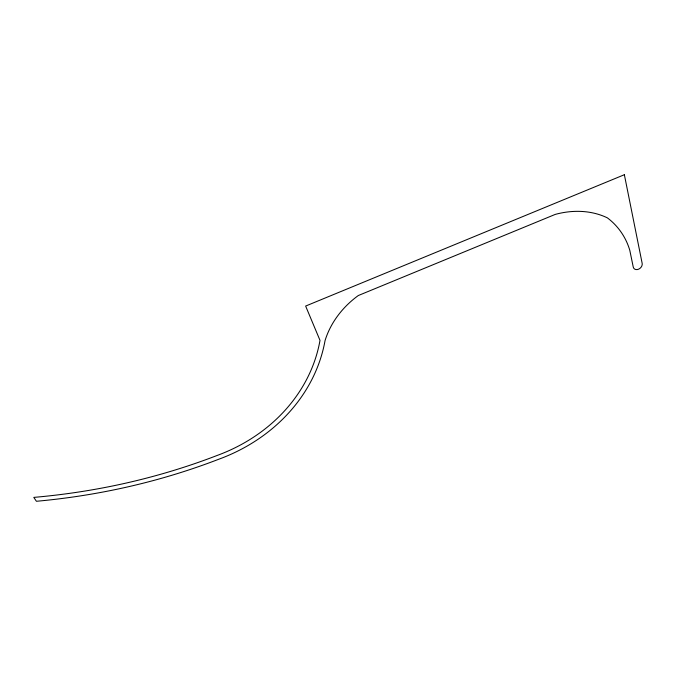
<?xml version="1.0" encoding="UTF-8"?>
<svg xmlns="http://www.w3.org/2000/svg" width="676" height="676" viewBox="0 0 676 676"><rect width="100%" height="100%" fill="white"/><g stroke="black" fill="none" stroke-linecap="round" stroke-linejoin="round"><path stroke-width="1.01" d="M624.362 174.721L305.636 306.059L320.001 340.374A166.837 146.405 -3.9 0 1 216.861 455.565A968.809 774.502 54.9 0 1 33.8 497.392L36.411 501.279A980.665 782.909 55 0 0 218.559 459.317A172.38 151.297 -3.9 0 0 325.038 340.653A84.348 70.76 -27.6 0 1 358.297 295.539L555.25 214.402A84.246 67.811 -38.9 0 1 607.378 217.858A94.15 76.363 -38.3 0 1 629.778 250.247L633.251 267.045A4.994 3.887 -42 0 0 638.524 269.217A4.994 3.887 -42 0 0 642.166 263.378L624.362 174.721"/></g></svg>
